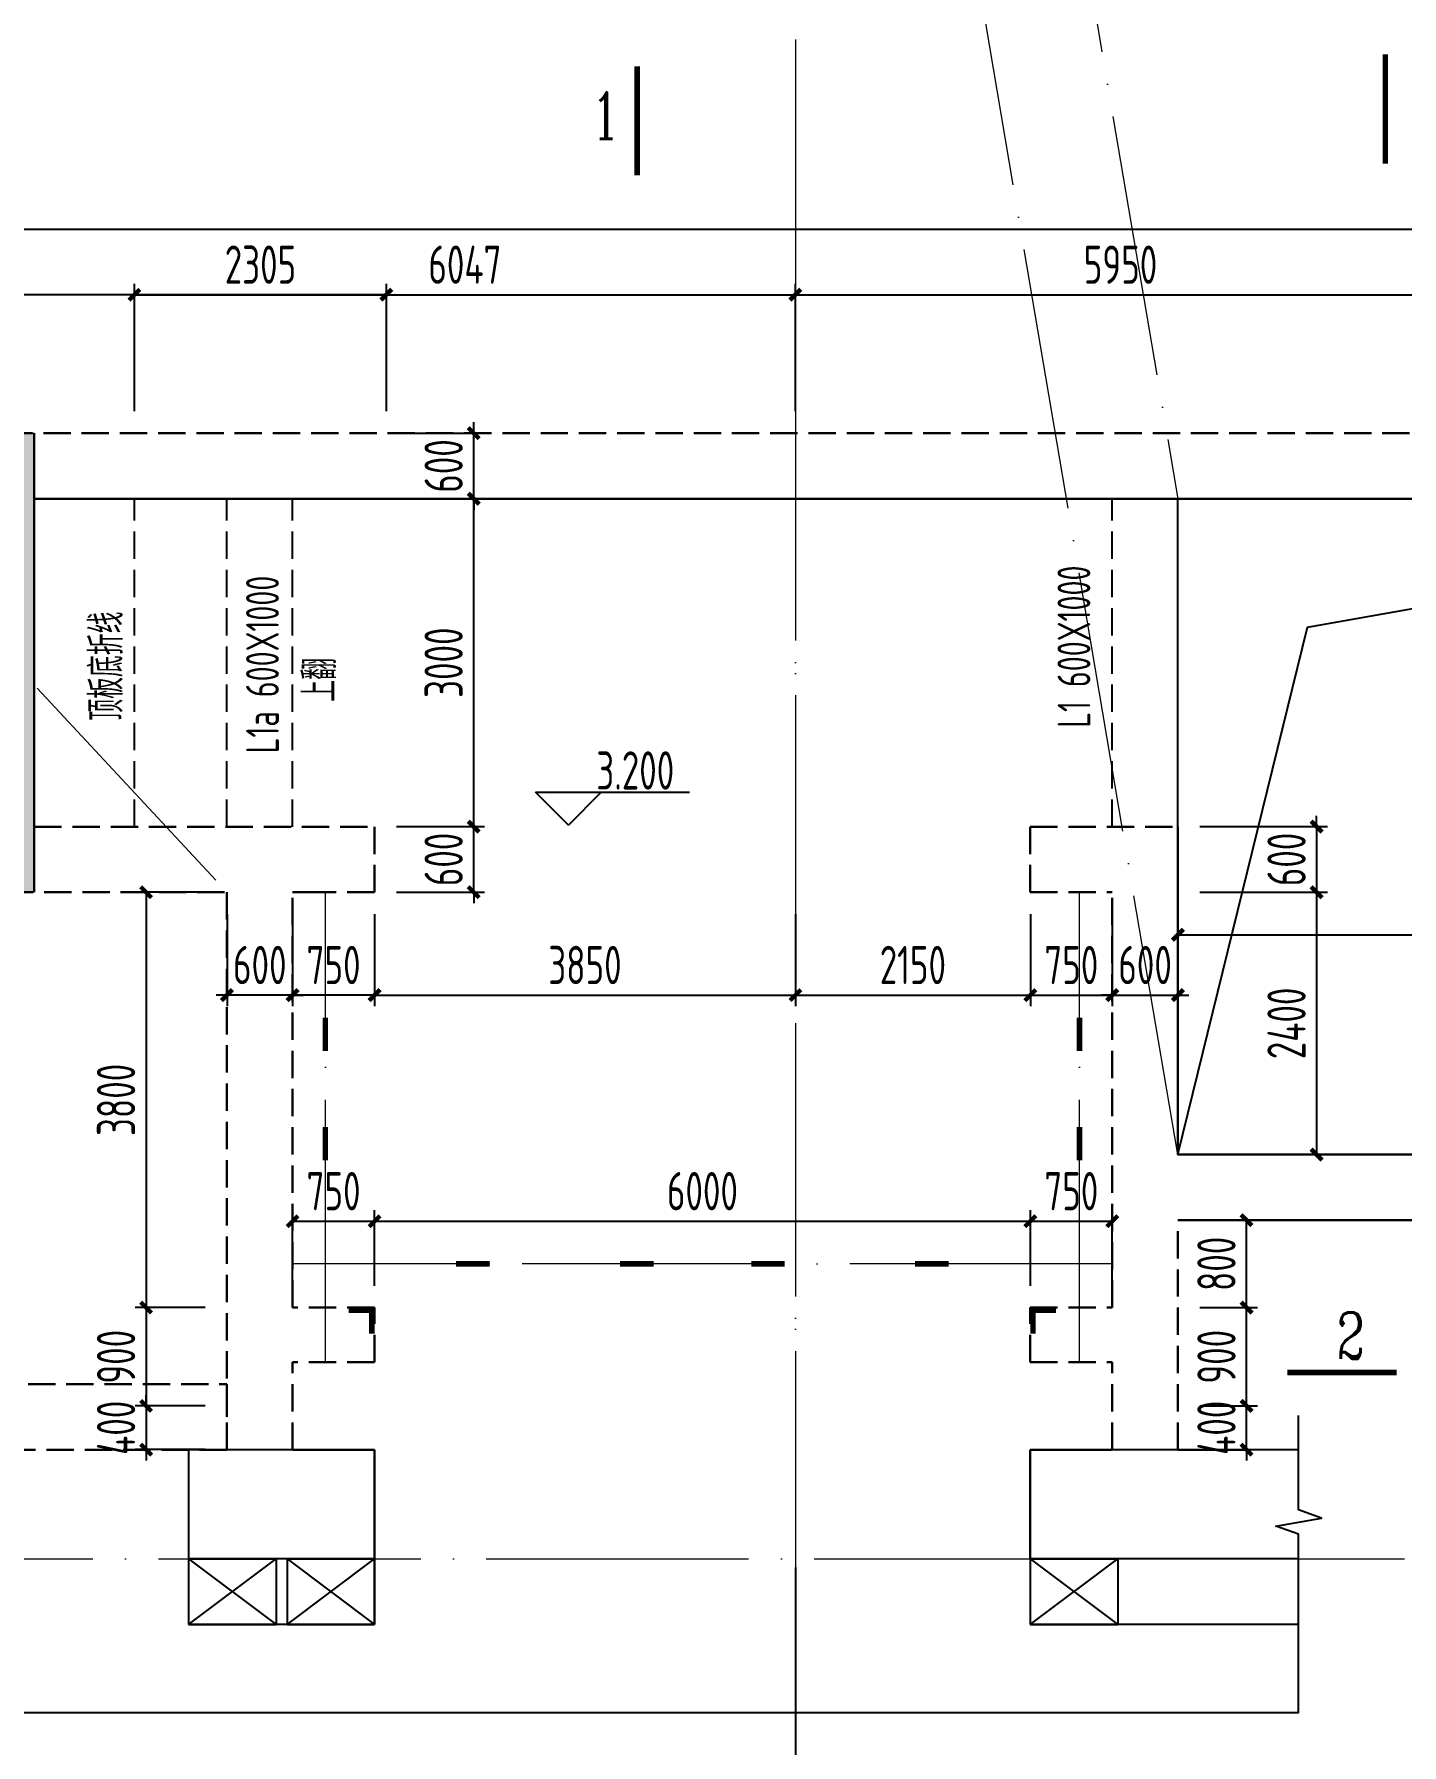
# Model space of a CAD drawing. Header units: millimetres. Extents: x -897614 to 191467, y -439928 to 101803.
# Drawn here: x -391512 to -379000, y -132303 to -116653 of the extents above; entities that cross this region are included whole.
import ezdxf

# ---------------------------------------------------------------- set-up
doc = ezdxf.new("R2010")
doc.units = ezdxf.units.MM
doc.header["$LTSCALE"] = 1000
for name, pattern in [('ACAD_ISO04W100', [30, 24, -3, 0, -3]), ('DASH', [0.35, 0.25, -0.1]), ('DASHED', [19.05, 12.7, -6.35])]:
    doc.linetypes.add(name, pattern=pattern)
for name, color, linetype in [('AXIS', 3, 'Continuous'), ('DIM_ELEV', 3, 'Continuous'), ('DIM_LEAD', 3, 'Continuous'), ('DIM_SYMB', 3, 'Continuous'), ('JG_TEXT', 7, 'Continuous'), ('KD', 7, 'Continuous'), ('OTH', 7, 'Continuous'), ('PUB_TEXT', 7, 'Continuous'), ('ZDX', 7, 'DASH')]:
    doc.layers.add(name, color=color, linetype=linetype)
for name, color, linetype, lineweight in [('Beam', 4, 'DASHED', 25), ('DOTE', 8, 'ACAD_ISO04W100', 9), ('PUB_HATCH', 8, 'Continuous', 18), ('WALL', 6, 'Continuous', 30)]:
    doc.layers.add(name, color=color, linetype=linetype, lineweight=lineweight)
doc.styles.add('_TCH_LABEL', font='COMPLEX', dxfattribs={"bigfont": 'GBCBIG'})
doc.styles.add('TSSD', font='tssdeng.shx', dxfattribs={"width": 0.7, "bigfont": 'tssdchn.shx'})
doc.dimstyles.new('TSD', dxfattribs={"dimtxt": 350, "dimasz": 100, "dimexe": 100, "dimexo": 200, "dimgap": 100, "dimtad": 1, "dimdec": 0, "dimzin": 0, "dimdsep": 46, "dimtxsty": 'TSSD', "dimblk": 'ARCHTICK', "dimcen": 0.09, "dimclrt": 7, "dimazin": 2, "dimtfac": 1, "dimtdec": 0, "dimtix": 1, "dimtmove": 2, "dimatfit": 3, "dimfxl": 0, "dimtolj": 1, "dimtzin": 0, "dimarcsym": 0})

# ---------------------------------------------------------------- blocks, each defined once
blk = doc.blocks.new('_ArchTick')
at = {"color": 0, "linetype": 'ByBlock', "const_width": 0.4}
blk.add_lwpolyline([(-0.5, -0.5), (0.5, 0.5)], dxfattribs=at)
blk = doc.blocks.new('*D1222')
at = {"layer": 'Defpoints', "color": 0, "transparency": 16777216}
for p in [(-378598, -119036), (-384548, -120303, 0), (-378598, -120303, 0)]:
    blk.add_point(p, dxfattribs=at)
at = {"layer": 'DIM_LEAD', "color": 0, "lineweight": -2, "transparency": 16777216}
for p, q in [((-384548, -120103), (-384548, -118936)), ((-378598, -120103), (-378598, -118936)), ((-384548, -119036), (-378598, -119036))]:
    blk.add_line(p, q, dxfattribs=at)
at = {"layer": 'DIM_LEAD', "color": 0, "lineweight": -2, "transparency": 16777216, "xscale": 100, "yscale": 100, "zscale": 100, "rotation": 180}
blk.add_blockref('_ArchTick', (-384548, -119036), dxfattribs=at)
at = {"layer": 'DIM_LEAD', "color": 0, "lineweight": -2, "transparency": 16777216, "xscale": 100, "yscale": 100, "zscale": 100}
blk.add_blockref('_ArchTick', (-378598, -119036), dxfattribs=at)
at = {"layer": 'DIM_LEAD', "color": 7, "transparency": 16777216, "insert": (-381573, -118761), "char_height": 350, "attachment_point": 5, "style": 'TSSD'}
blk.add_mtext('\\A1;5950', dxfattribs=at)
blk = doc.blocks.new('*D1225')
at = {"layer": 'Defpoints', "color": 0, "transparency": 16777216}
for p in [(-388398, -124503, 0), (-384548, -124503, 0), (-384548, -125444)]:
    blk.add_point(p, dxfattribs=at)
at = {"layer": 'DIM_LEAD', "color": 0, "lineweight": -2, "transparency": 16777216}
for p, q in [((-388398, -124703), (-388398, -125544)), ((-384548, -124703), (-384548, -125544)), ((-388398, -125444), (-384548, -125444))]:
    blk.add_line(p, q, dxfattribs=at)
at = {"layer": 'DIM_LEAD', "color": 0, "lineweight": -2, "transparency": 16777216, "xscale": 100, "yscale": 100, "zscale": 100, "rotation": 180}
blk.add_blockref('_ArchTick', (-388398, -125444), dxfattribs=at)
at = {"layer": 'DIM_LEAD', "color": 0, "lineweight": -2, "transparency": 16777216, "xscale": 100, "yscale": 100, "zscale": 100}
blk.add_blockref('_ArchTick', (-384548, -125444), dxfattribs=at)
at = {"layer": 'DIM_LEAD', "color": 7, "transparency": 16777216, "insert": (-386473, -125169), "char_height": 350, "attachment_point": 5, "style": 'TSSD'}
blk.add_mtext('\\A1;3850', dxfattribs=at)
blk = doc.blocks.new('*D1226')
at = {"layer": 'Defpoints', "color": 0, "transparency": 16777216}
for p in [(-384548, -124503, 0), (-382398, -124503, 0), (-382398, -125444)]:
    blk.add_point(p, dxfattribs=at)
at = {"layer": 'DIM_LEAD', "color": 0, "lineweight": -2, "transparency": 16777216}
for p, q in [((-384548, -124703), (-384548, -125544)), ((-382398, -124703), (-382398, -125544)), ((-384548, -125444), (-382398, -125444))]:
    blk.add_line(p, q, dxfattribs=at)
at = {"layer": 'DIM_LEAD', "color": 0, "lineweight": -2, "transparency": 16777216, "xscale": 100, "yscale": 100, "zscale": 100, "rotation": 180}
blk.add_blockref('_ArchTick', (-384548, -125444), dxfattribs=at)
at = {"layer": 'DIM_LEAD', "color": 0, "lineweight": -2, "transparency": 16777216, "xscale": 100, "yscale": 100, "zscale": 100}
blk.add_blockref('_ArchTick', (-382398, -125444), dxfattribs=at)
at = {"layer": 'DIM_LEAD', "color": 7, "transparency": 16777216, "insert": (-383473, -125169), "char_height": 350, "attachment_point": 5, "style": 'TSSD'}
blk.add_mtext('\\A1;2150', dxfattribs=at)
blk = doc.blocks.new('*D1227')
at = {"layer": 'Defpoints', "color": 0, "transparency": 16777216}
for p in [(-382398, -124503, 0), (-381648, -124503, 0), (-381648, -125444)]:
    blk.add_point(p, dxfattribs=at)
at = {"layer": 'DIM_LEAD', "color": 0, "lineweight": -2, "transparency": 16777216}
for p, q in [((-382398, -124703), (-382398, -125544)), ((-381648, -124703), (-381648, -125544)), ((-382398, -125444), (-381648, -125444))]:
    blk.add_line(p, q, dxfattribs=at)
at = {"layer": 'DIM_LEAD', "color": 0, "lineweight": -2, "transparency": 16777216, "xscale": 100, "yscale": 100, "zscale": 100, "rotation": 180}
blk.add_blockref('_ArchTick', (-382398, -125444), dxfattribs=at)
at = {"layer": 'DIM_LEAD', "color": 0, "lineweight": -2, "transparency": 16777216, "xscale": 100, "yscale": 100, "zscale": 100}
blk.add_blockref('_ArchTick', (-381648, -125444), dxfattribs=at)
at = {"layer": 'DIM_LEAD', "color": 7, "transparency": 16777216, "insert": (-382023, -125169), "char_height": 350, "attachment_point": 5, "style": 'TSSD'}
blk.add_mtext('\\A1;750', dxfattribs=at)
blk = doc.blocks.new('*D1228')
at = {"layer": 'Defpoints', "color": 0, "transparency": 16777216}
for p in [(-381648, -124503, 0), (-381048, -124503, 0), (-381048, -125444)]:
    blk.add_point(p, dxfattribs=at)
at = {"layer": 'DIM_LEAD', "color": 0, "lineweight": -2, "transparency": 16777216}
for p, q in [((-381648, -124703), (-381648, -125544)), ((-381048, -124703), (-381048, -125544)), ((-381648, -125444), (-381748, -125444)), ((-381648, -125444), (-381048, -125444)), ((-381048, -125444), (-380948, -125444))]:
    blk.add_line(p, q, dxfattribs=at)
at = {"layer": 'DIM_LEAD', "color": 0, "lineweight": -2, "transparency": 16777216, "xscale": 100, "yscale": 100, "zscale": 100}
blk.add_blockref('_ArchTick', (-381648, -125444), dxfattribs=at)
at = {"layer": 'DIM_LEAD', "color": 0, "lineweight": -2, "transparency": 16777216, "xscale": 100, "yscale": 100, "zscale": 100, "rotation": 180}
blk.add_blockref('_ArchTick', (-381048, -125444), dxfattribs=at)
at = {"layer": 'DIM_LEAD', "color": 7, "transparency": 16777216, "insert": (-381348, -125169), "char_height": 350, "attachment_point": 5, "style": 'TSSD'}
blk.add_mtext('\\A1;600', dxfattribs=at)
blk = doc.blocks.new('*D1229')
at = {"layer": 'Defpoints', "color": 0, "transparency": 16777216}
for p in [(-389148, -124578, 0), (-388398, -124503, 0), (-389148, -125444)]:
    blk.add_point(p, dxfattribs=at)
at = {"layer": 'DIM_LEAD', "color": 0, "lineweight": -2, "transparency": 16777216}
for p, q in [((-388398, -124703), (-388398, -125544)), ((-389148, -124778), (-389148, -125544)), ((-388398, -125444), (-389148, -125444))]:
    blk.add_line(p, q, dxfattribs=at)
at = {"layer": 'DIM_LEAD', "color": 0, "lineweight": -2, "transparency": 16777216, "xscale": 100, "yscale": 100, "zscale": 100, "rotation": 180}
blk.add_blockref('_ArchTick', (-389148, -125444), dxfattribs=at)
at = {"layer": 'DIM_LEAD', "color": 0, "lineweight": -2, "transparency": 16777216, "xscale": 100, "yscale": 100, "zscale": 100}
blk.add_blockref('_ArchTick', (-388398, -125444), dxfattribs=at)
at = {"layer": 'DIM_LEAD', "color": 7, "transparency": 16777216, "insert": (-388773, -125169), "char_height": 350, "attachment_point": 5, "style": 'TSSD'}
blk.add_mtext('\\A1;750', dxfattribs=at)
blk = doc.blocks.new('*D1230')
at = {"layer": 'Defpoints', "color": 0, "transparency": 16777216}
for p in [(-389748, -124503, 0), (-389148, -124578, 0), (-389748, -125444)]:
    blk.add_point(p, dxfattribs=at)
at = {"layer": 'DIM_LEAD', "color": 0, "lineweight": -2, "transparency": 16777216}
for p, q in [((-389748, -124703), (-389748, -125544)), ((-389148, -124778), (-389148, -125544)), ((-389748, -125444), (-389848, -125444)), ((-389148, -125444), (-389748, -125444)), ((-389148, -125444), (-389048, -125444))]:
    blk.add_line(p, q, dxfattribs=at)
at = {"layer": 'DIM_LEAD', "color": 0, "lineweight": -2, "transparency": 16777216, "xscale": 100, "yscale": 100, "zscale": 100}
blk.add_blockref('_ArchTick', (-389748, -125444), dxfattribs=at)
at = {"layer": 'DIM_LEAD', "color": 0, "lineweight": -2, "transparency": 16777216, "xscale": 100, "yscale": 100, "zscale": 100, "rotation": 180}
blk.add_blockref('_ArchTick', (-389148, -125444), dxfattribs=at)
at = {"layer": 'DIM_LEAD', "color": 7, "transparency": 16777216, "insert": (-389448, -125169), "char_height": 350, "attachment_point": 5, "style": 'TSSD'}
blk.add_mtext('\\A1;600', dxfattribs=at)
blk = doc.blocks.new('*D1231')
at = {"layer": 'Defpoints', "color": 0, "transparency": 16777216}
for p in [(-372628, -118436), (-372628, -120303, 0), (-430919, -120503, 0)]:
    blk.add_point(p, dxfattribs=at)
at = {"layer": 'DIM_LEAD', "color": 0, "lineweight": -2, "transparency": 16777216}
for p, q in [((-430919, -120303), (-430919, -118336)), ((-430919, -118436), (-372628, -118436)), ((-372628, -120103), (-372628, -118336))]:
    blk.add_line(p, q, dxfattribs=at)
at = {"layer": 'DIM_LEAD', "color": 0, "lineweight": -2, "transparency": 16777216, "xscale": 100, "yscale": 100, "zscale": 100, "rotation": 180}
blk.add_blockref('_ArchTick', (-430919, -118436), dxfattribs=at)
at = {"layer": 'DIM_LEAD', "color": 0, "lineweight": -2, "transparency": 16777216, "xscale": 100, "yscale": 100, "zscale": 100}
blk.add_blockref('_ArchTick', (-372628, -118436), dxfattribs=at)
at = {"layer": 'DIM_LEAD', "color": 7, "transparency": 16777216, "insert": (-401773, -118161), "char_height": 350, "attachment_point": 5, "style": 'TSSD'}
blk.add_mtext('\\A1;58290', dxfattribs=at)
blk = doc.blocks.new('*D1236')
at = {"layer": 'Defpoints', "color": 0, "transparency": 16777216}
for p in [(-381048, -123903, 0), (-381048, -124503), (-379779, -124503)]:
    blk.add_point(p, dxfattribs=at)
at = {"layer": 'DIM_LEAD', "color": 0, "lineweight": -2, "transparency": 16777216}
for p, q in [((-380848, -123903), (-379679, -123903)), ((-379779, -123903), (-379779, -123803)), ((-379779, -123903), (-379779, -124503)), ((-380848, -124503), (-379679, -124503)), ((-379779, -124503), (-379779, -124603))]:
    blk.add_line(p, q, dxfattribs=at)
at = {"layer": 'DIM_LEAD', "color": 0, "lineweight": -2, "transparency": 16777216, "xscale": 100, "yscale": 100, "zscale": 100}
for p, rotation in [((-379779, -123903), 270), ((-379779, -124503), 90)]:
    blk.add_blockref('_ArchTick', p, dxfattribs=dict(at, rotation=rotation))
at = {"layer": 'DIM_LEAD', "color": 7, "transparency": 16777216, "insert": (-380054, -124203), "char_height": 350, "attachment_point": 5, "rotation": 90, "style": 'TSSD'}
blk.add_mtext('\\A1;600', dxfattribs=at)
blk = doc.blocks.new('*D1237')
at = {"layer": 'Defpoints', "color": 0, "transparency": 16777216}
for p in [(-381048, -124503), (-381048, -126903, 0), (-379779, -126903)]:
    blk.add_point(p, dxfattribs=at)
at = {"layer": 'DIM_LEAD', "color": 0, "lineweight": -2, "transparency": 16777216}
for p, q in [((-380848, -124503), (-379679, -124503)), ((-379779, -124503), (-379779, -126903)), ((-380848, -126903), (-379679, -126903))]:
    blk.add_line(p, q, dxfattribs=at)
at = {"layer": 'DIM_LEAD', "color": 0, "lineweight": -2, "transparency": 16777216, "xscale": 100, "yscale": 100, "zscale": 100}
for p, rotation in [((-379779, -124503), 90), ((-379779, -126903), 270)]:
    blk.add_blockref('_ArchTick', p, dxfattribs=dict(at, rotation=rotation))
at = {"layer": 'DIM_LEAD', "color": 7, "transparency": 16777216, "insert": (-380054, -125703), "char_height": 350, "attachment_point": 5, "rotation": 90, "style": 'TSSD'}
blk.add_mtext('\\A1;2400', dxfattribs=at)
blk = doc.blocks.new('*D1238')
at = {"layer": 'Defpoints', "color": 0, "transparency": 16777216}
for p in [(-388398, -127513), (-389148, -128303, 0), (-388398, -128303, 0)]:
    blk.add_point(p, dxfattribs=at)
at = {"layer": 'DIM_LEAD', "color": 0, "lineweight": -2, "transparency": 16777216}
for p, q in [((-389148, -128103), (-389148, -127413)), ((-389148, -127513), (-388398, -127513)), ((-388398, -128103), (-388398, -127413))]:
    blk.add_line(p, q, dxfattribs=at)
at = {"layer": 'DIM_LEAD', "color": 0, "lineweight": -2, "transparency": 16777216, "xscale": 100, "yscale": 100, "zscale": 100, "rotation": 180}
blk.add_blockref('_ArchTick', (-389148, -127513), dxfattribs=at)
at = {"layer": 'DIM_LEAD', "color": 0, "lineweight": -2, "transparency": 16777216, "xscale": 100, "yscale": 100, "zscale": 100}
blk.add_blockref('_ArchTick', (-388398, -127513), dxfattribs=at)
at = {"layer": 'DIM_LEAD', "color": 7, "transparency": 16777216, "insert": (-388773, -127238), "char_height": 350, "attachment_point": 5, "style": 'TSSD'}
blk.add_mtext('\\A1;750', dxfattribs=at)
blk = doc.blocks.new('*D1239')
at = {"layer": 'Defpoints', "color": 0, "transparency": 16777216}
for p in [(-382398, -127513), (-388398, -128303, 0), (-382398, -128303, 0)]:
    blk.add_point(p, dxfattribs=at)
at = {"layer": 'DIM_LEAD', "color": 0, "lineweight": -2, "transparency": 16777216}
for p, q in [((-388398, -128103), (-388398, -127413)), ((-388398, -127513), (-382398, -127513)), ((-382398, -128103), (-382398, -127413))]:
    blk.add_line(p, q, dxfattribs=at)
at = {"layer": 'DIM_LEAD', "color": 0, "lineweight": -2, "transparency": 16777216, "xscale": 100, "yscale": 100, "zscale": 100, "rotation": 180}
blk.add_blockref('_ArchTick', (-388398, -127513), dxfattribs=at)
at = {"layer": 'DIM_LEAD', "color": 0, "lineweight": -2, "transparency": 16777216, "xscale": 100, "yscale": 100, "zscale": 100}
blk.add_blockref('_ArchTick', (-382398, -127513), dxfattribs=at)
at = {"layer": 'DIM_LEAD', "color": 7, "transparency": 16777216, "insert": (-385398, -127238), "char_height": 350, "attachment_point": 5, "style": 'TSSD'}
blk.add_mtext('\\A1;6000', dxfattribs=at)
blk = doc.blocks.new('*D1240')
at = {"layer": 'Defpoints', "color": 0, "transparency": 16777216}
for p in [(-381648, -127513), (-382398, -128303, 0), (-381648, -128303, 0)]:
    blk.add_point(p, dxfattribs=at)
at = {"layer": 'DIM_LEAD', "color": 0, "lineweight": -2, "transparency": 16777216}
for p, q in [((-382398, -128103), (-382398, -127413)), ((-382398, -127513), (-381648, -127513)), ((-381648, -128103), (-381648, -127413))]:
    blk.add_line(p, q, dxfattribs=at)
at = {"layer": 'DIM_LEAD', "color": 0, "lineweight": -2, "transparency": 16777216, "xscale": 100, "yscale": 100, "zscale": 100, "rotation": 180}
blk.add_blockref('_ArchTick', (-382398, -127513), dxfattribs=at)
at = {"layer": 'DIM_LEAD', "color": 0, "lineweight": -2, "transparency": 16777216, "xscale": 100, "yscale": 100, "zscale": 100}
blk.add_blockref('_ArchTick', (-381648, -127513), dxfattribs=at)
at = {"layer": 'DIM_LEAD', "color": 7, "transparency": 16777216, "insert": (-382023, -127238), "char_height": 350, "attachment_point": 5, "style": 'TSSD'}
blk.add_mtext('\\A1;750', dxfattribs=at)
blk = doc.blocks.new('*D1241')
at = {"layer": 'Defpoints', "color": 0, "transparency": 16777216}
for p in [(-389748, -124503), (-390488, -128303), (-389748, -128303, 0)]:
    blk.add_point(p, dxfattribs=at)
at = {"layer": 'DIM_LEAD', "color": 0, "lineweight": -2, "transparency": 16777216}
for p, q in [((-389948, -124503), (-390588, -124503)), ((-390488, -124503), (-390488, -128303)), ((-389948, -128303), (-390588, -128303))]:
    blk.add_line(p, q, dxfattribs=at)
at = {"layer": 'DIM_LEAD', "color": 0, "lineweight": -2, "transparency": 16777216, "xscale": 100, "yscale": 100, "zscale": 100}
for p, rotation in [((-390488, -124503), 90), ((-390488, -128303), 270)]:
    blk.add_blockref('_ArchTick', p, dxfattribs=dict(at, rotation=rotation))
at = {"layer": 'DIM_LEAD', "color": 7, "transparency": 16777216, "insert": (-390763, -126403), "char_height": 350, "attachment_point": 5, "rotation": 90, "style": 'TSSD'}
blk.add_mtext('\\A1;3800', dxfattribs=at)
blk = doc.blocks.new('*D1242')
at = {"layer": 'Defpoints', "color": 0, "transparency": 16777216}
for p in [(-389748, -128303, 0), (-390488, -129203), (-389748, -129203, 0)]:
    blk.add_point(p, dxfattribs=at)
at = {"layer": 'DIM_LEAD', "color": 0, "lineweight": -2, "transparency": 16777216}
for p, q in [((-389948, -128303), (-390588, -128303)), ((-390488, -128303), (-390488, -129203)), ((-389948, -129203), (-390588, -129203))]:
    blk.add_line(p, q, dxfattribs=at)
at = {"layer": 'DIM_LEAD', "color": 0, "lineweight": -2, "transparency": 16777216, "xscale": 100, "yscale": 100, "zscale": 100}
for p, rotation in [((-390488, -128303), 90), ((-390488, -129203), 270)]:
    blk.add_blockref('_ArchTick', p, dxfattribs=dict(at, rotation=rotation))
at = {"layer": 'DIM_LEAD', "color": 7, "transparency": 16777216, "insert": (-390763, -128753), "char_height": 350, "attachment_point": 5, "rotation": 90, "style": 'TSSD'}
blk.add_mtext('\\A1;900', dxfattribs=at)
blk = doc.blocks.new('*D1243')
at = {"layer": 'Defpoints', "color": 0, "transparency": 16777216}
for p in [(-389748, -129203, 0), (-390488, -129603), (-389748, -129603, 0)]:
    blk.add_point(p, dxfattribs=at)
at = {"layer": 'DIM_LEAD', "color": 0, "lineweight": -2, "transparency": 16777216}
for p, q in [((-390488, -129203), (-390488, -129103)), ((-389948, -129203), (-390588, -129203)), ((-390488, -129203), (-390488, -129603)), ((-389948, -129603), (-390588, -129603)), ((-390488, -129603), (-390488, -129703))]:
    blk.add_line(p, q, dxfattribs=at)
at = {"layer": 'DIM_LEAD', "color": 0, "lineweight": -2, "transparency": 16777216, "xscale": 100, "yscale": 100, "zscale": 100}
for p, rotation in [((-390488, -129203), 270), ((-390488, -129603), 90)]:
    blk.add_blockref('_ArchTick', p, dxfattribs=dict(at, rotation=rotation))
at = {"layer": 'DIM_LEAD', "color": 7, "transparency": 16777216, "insert": (-390763, -129403), "char_height": 350, "attachment_point": 5, "rotation": 90, "style": 'TSSD'}
blk.add_mtext('\\A1;400', dxfattribs=at)
blk = doc.blocks.new('*D1244')
at = {"layer": 'Defpoints', "color": 0, "transparency": 16777216}
for p in [(-381048, -129203, 0), (-380420, -129203), (-381048, -129603, 0)]:
    blk.add_point(p, dxfattribs=at)
at = {"layer": 'DIM_LEAD', "color": 0, "lineweight": -2, "transparency": 16777216}
for p, q in [((-380420, -129203), (-380420, -129103)), ((-380848, -129203), (-380320, -129203)), ((-380420, -129603), (-380420, -129203)), ((-380848, -129603), (-380320, -129603)), ((-380420, -129603), (-380420, -129703))]:
    blk.add_line(p, q, dxfattribs=at)
at = {"layer": 'DIM_LEAD', "color": 0, "lineweight": -2, "transparency": 16777216, "xscale": 100, "yscale": 100, "zscale": 100}
for p, rotation in [((-380420, -129203), 270), ((-380420, -129603), 90)]:
    blk.add_blockref('_ArchTick', p, dxfattribs=dict(at, rotation=rotation))
at = {"layer": 'DIM_LEAD', "color": 7, "transparency": 16777216, "insert": (-380695, -129403), "char_height": 350, "attachment_point": 5, "rotation": 90, "style": 'TSSD'}
blk.add_mtext('\\A1;400', dxfattribs=at)
blk = doc.blocks.new('*D1245')
at = {"layer": 'Defpoints', "color": 0, "transparency": 16777216}
for p in [(-381048, -128303, 0), (-380420, -128303), (-381048, -129203, 0)]:
    blk.add_point(p, dxfattribs=at)
at = {"layer": 'DIM_LEAD', "color": 0, "lineweight": -2, "transparency": 16777216}
for p, q in [((-380848, -128303), (-380320, -128303)), ((-380420, -129203), (-380420, -128303)), ((-380848, -129203), (-380320, -129203))]:
    blk.add_line(p, q, dxfattribs=at)
at = {"layer": 'DIM_LEAD', "color": 0, "lineweight": -2, "transparency": 16777216, "xscale": 100, "yscale": 100, "zscale": 100}
for p, rotation in [((-380420, -128303), 90), ((-380420, -129203), 270)]:
    blk.add_blockref('_ArchTick', p, dxfattribs=dict(at, rotation=rotation))
at = {"layer": 'DIM_LEAD', "color": 7, "transparency": 16777216, "insert": (-380695, -128753), "char_height": 350, "attachment_point": 5, "rotation": 90, "style": 'TSSD'}
blk.add_mtext('\\A1;900', dxfattribs=at)
blk = doc.blocks.new('*D1246')
at = {"layer": 'Defpoints', "color": 0, "transparency": 16777216}
for p in [(-381048, -127503, 0), (-380420, -127503), (-381048, -128303, 0)]:
    blk.add_point(p, dxfattribs=at)
at = {"layer": 'DIM_LEAD', "color": 0, "lineweight": -2, "transparency": 16777216}
for p, q in [((-380848, -127503), (-380320, -127503)), ((-380420, -128303), (-380420, -127503)), ((-380848, -128303), (-380320, -128303))]:
    blk.add_line(p, q, dxfattribs=at)
at = {"layer": 'DIM_LEAD', "color": 0, "lineweight": -2, "transparency": 16777216, "xscale": 100, "yscale": 100, "zscale": 100}
for p, rotation in [((-380420, -127503), 90), ((-380420, -128303), 270)]:
    blk.add_blockref('_ArchTick', p, dxfattribs=dict(at, rotation=rotation))
at = {"layer": 'DIM_LEAD', "color": 7, "transparency": 16777216, "insert": (-380695, -127903), "char_height": 350, "attachment_point": 5, "rotation": 90, "style": 'TSSD'}
blk.add_mtext('\\A1;800', dxfattribs=at)
blk = doc.blocks.new('*D1247')
at = {"layer": 'Defpoints', "color": 0, "transparency": 16777216}
for p in [(-390595, -119036), (-390595, -120303, 0), (-388290, -120303, 0)]:
    blk.add_point(p, dxfattribs=at)
at = {"layer": 'DIM_LEAD', "color": 0, "lineweight": -2, "transparency": 16777216}
for p, q in [((-390595, -120103), (-390595, -118936)), ((-388290, -120103), (-388290, -118936)), ((-388290, -119036), (-390595, -119036))]:
    blk.add_line(p, q, dxfattribs=at)
at = {"layer": 'DIM_LEAD', "color": 0, "lineweight": -2, "transparency": 16777216, "xscale": 100, "yscale": 100, "zscale": 100, "rotation": 180}
blk.add_blockref('_ArchTick', (-390595, -119036), dxfattribs=at)
at = {"layer": 'DIM_LEAD', "color": 0, "lineweight": -2, "transparency": 16777216, "xscale": 100, "yscale": 100, "zscale": 100}
blk.add_blockref('_ArchTick', (-388290, -119036), dxfattribs=at)
at = {"layer": 'DIM_LEAD', "color": 7, "transparency": 16777216, "insert": (-389442, -118761), "char_height": 350, "attachment_point": 5, "style": 'TSSD'}
blk.add_mtext('\\A1;2305', dxfattribs=at)
blk = doc.blocks.new('*D1248')
at = {"layer": 'Defpoints', "color": 0, "transparency": 16777216}
for p in [(-384548, -119036), (-390595, -120303, 0), (-384548, -120303, 0)]:
    blk.add_point(p, dxfattribs=at)
at = {"layer": 'DIM_LEAD', "color": 0, "lineweight": -2, "transparency": 16777216}
for p, q in [((-390595, -120103), (-390595, -118936)), ((-384548, -120103), (-384548, -118936)), ((-390595, -119036), (-384548, -119036))]:
    blk.add_line(p, q, dxfattribs=at)
at = {"layer": 'DIM_LEAD', "color": 0, "lineweight": -2, "transparency": 16777216, "xscale": 100, "yscale": 100, "zscale": 100, "rotation": 180}
blk.add_blockref('_ArchTick', (-390595, -119036), dxfattribs=at)
at = {"layer": 'DIM_LEAD', "color": 0, "lineweight": -2, "transparency": 16777216, "xscale": 100, "yscale": 100, "zscale": 100}
blk.add_blockref('_ArchTick', (-384548, -119036), dxfattribs=at)
at = {"layer": 'DIM_LEAD', "color": 7, "transparency": 16777216, "insert": (-387571, -118761), "char_height": 350, "attachment_point": 5, "style": 'TSSD'}
blk.add_mtext('\\A1;6047', dxfattribs=at)
blk = doc.blocks.new('A$C3ABC6A2D')
at = {"color": 5, "linetype": 'Continuous'}
for p, q in [((-5551, -6781), (-5551, -8381)), ((-3850, -6781), (-5551, -6781)), ((-3850, -8381), (-3850, -6781)), ((4605, -6781), (2150, -6781)), ((2150, -6781), (2150, -8381)), ((-5551, -7781), (-5551, -8381)), ((-5551, -7781), (-4750, -8381)), ((-5551, -8381), (-4750, -7781)), ((-3850, -7781), (-5551, -7781)), ((-5550, -7781), (-4750, -7781)), ((-4750, -7781), (-4750, -8381)), ((-4650, -7781), (-4650, -8381)), ((-4650, -7781), (-3850, -8381)), ((-4650, -8381), (-3850, -7781)), ((-4650, -7781), (-3850, -7781)), ((-3850, -7781), (-3850, -8381)), ((2150, -7781), (2150, -8381)), ((2150, -7781), (2950, -8381)), ((2150, -8381), (2950, -7781)), ((4605, -7781), (2150, -7781)), ((2151, -7781), (2950, -7781)), ((2950, -7781), (2950, -8381)), ((-3850, -8381), (-5551, -8381)), ((-5550, -8381), (-4750, -8381)), ((-4650, -8381), (-3850, -8381)), ((4605, -8381), (2150, -8381)), ((2151, -8381), (2950, -8381))]:
    blk.add_line(p, q, dxfattribs=at)
at = {"color": 5}
blk.add_lwpolyline([(-47829, -6467), (-47829, -7330), (-47619, -7406), (-48039, -7480), (-47829, -7555), (-47829, -9187), (-18323, -9187), (-18246, -8977), (-18172, -9397), (-18098, -9187), (4605, -9187), (4605, -7555), (4395, -7480), (4815, -7406), (4605, -7330), (4605, -6467)], dxfattribs=at)
blk = doc.blocks.new('*D1368')
at = {"layer": 'Defpoints', "color": 0, "transparency": 16777216}
for p in [(-373228, -124892), (-381048, -126903, 0), (-373228, -126903, 0)]:
    blk.add_point(p, dxfattribs=at)
at = {"layer": 'DIM_LEAD', "color": 0, "lineweight": -2, "transparency": 16777216}
for p, q in [((-381048, -125142), (-381048, -124792)), ((-381048, -124892), (-373228, -124892)), ((-373228, -125142), (-373228, -124792))]:
    blk.add_line(p, q, dxfattribs=at)
at = {"layer": 'DIM_LEAD', "color": 0, "lineweight": -2, "transparency": 16777216, "xscale": 100, "yscale": 100, "zscale": 100, "rotation": 180}
blk.add_blockref('_ArchTick', (-381048, -124892), dxfattribs=at)
at = {"layer": 'DIM_LEAD', "color": 0, "lineweight": -2, "transparency": 16777216, "xscale": 100, "yscale": 100, "zscale": 100}
blk.add_blockref('_ArchTick', (-373228, -124892), dxfattribs=at)
at = {"layer": 'DIM_LEAD', "color": 7, "transparency": 16777216, "insert": (-377138, -124617), "char_height": 350, "attachment_point": 5, "style": 'TSSD'}
blk.add_mtext('\\A1;7820', dxfattribs=at)
blk = doc.blocks.new('*D1426')
at = {"layer": 'Defpoints', "color": 0, "transparency": 16777216}
for p in [(-402621, -119036), (-402621, -120303, 0), (-390595, -120303, 0)]:
    blk.add_point(p, dxfattribs=at)
at = {"layer": 'DIM_LEAD', "color": 0, "lineweight": -2, "transparency": 16777216}
for p, q in [((-402621, -120103), (-402621, -118936)), ((-390595, -120103), (-390595, -118936)), ((-390595, -119036), (-402621, -119036))]:
    blk.add_line(p, q, dxfattribs=at)
at = {"layer": 'DIM_LEAD', "color": 0, "lineweight": -2, "transparency": 16777216, "xscale": 100, "yscale": 100, "zscale": 100, "rotation": 180}
blk.add_blockref('_ArchTick', (-402621, -119036), dxfattribs=at)
at = {"layer": 'DIM_LEAD', "color": 0, "lineweight": -2, "transparency": 16777216, "xscale": 100, "yscale": 100, "zscale": 100}
blk.add_blockref('_ArchTick', (-390595, -119036), dxfattribs=at)
at = {"layer": 'DIM_LEAD', "color": 7, "transparency": 16777216, "insert": (-396608, -118761), "char_height": 350, "attachment_point": 5, "style": 'TSSD'}
blk.add_mtext('\\A1;12027', dxfattribs=at)
blk = doc.blocks.new('*D1437')
at = {"layer": 'Defpoints', "color": 0, "transparency": 16777216}
for p in [(-388398, -123903), (-387491, -123903), (-388398, -124503, 0)]:
    blk.add_point(p, dxfattribs=at)
at = {"layer": 'DIM_LEAD', "color": 0, "lineweight": -2, "transparency": 16777216}
for p, q in [((-388198, -123903), (-387391, -123903)), ((-387491, -123903), (-387491, -123803)), ((-387491, -124503), (-387491, -123903)), ((-388198, -124503), (-387391, -124503)), ((-387491, -124503), (-387491, -124603))]:
    blk.add_line(p, q, dxfattribs=at)
at = {"layer": 'DIM_LEAD', "color": 0, "lineweight": -2, "transparency": 16777216, "xscale": 100, "yscale": 100, "zscale": 100}
for p, rotation in [((-387491, -123903), 270), ((-387491, -124503), 90)]:
    blk.add_blockref('_ArchTick', p, dxfattribs=dict(at, rotation=rotation))
at = {"layer": 'DIM_LEAD', "color": 7, "transparency": 16777216, "insert": (-387766, -124203), "char_height": 350, "attachment_point": 5, "rotation": 90, "style": 'TSSD'}
blk.add_mtext('\\A1;600', dxfattribs=at)
blk = doc.blocks.new('*D1438')
at = {"layer": 'Defpoints', "color": 0, "transparency": 16777216}
for p in [(-388398, -120903, 0), (-387491, -120903), (-387491, -123903)]:
    blk.add_point(p, dxfattribs=at)
at = {"layer": 'DIM_LEAD', "color": 0, "lineweight": -2, "transparency": 16777216}
for p, q in [((-388198, -120903), (-387391, -120903)), ((-387491, -123903), (-387491, -120903)), ((-387691, -123903), (-387591, -123903))]:
    blk.add_line(p, q, dxfattribs=at)
at = {"layer": 'DIM_LEAD', "color": 0, "lineweight": -2, "transparency": 16777216, "xscale": 100, "yscale": 100, "zscale": 100}
for p, rotation in [((-387491, -120903), 90), ((-387491, -123903), 270)]:
    blk.add_blockref('_ArchTick', p, dxfattribs=dict(at, rotation=rotation))
at = {"layer": 'DIM_LEAD', "color": 7, "transparency": 16777216, "insert": (-387766, -122403), "char_height": 350, "attachment_point": 5, "rotation": 90, "style": 'TSSD'}
blk.add_mtext('\\A1;3000', dxfattribs=at)
blk = doc.blocks.new('*D1439')
at = {"layer": 'Defpoints', "color": 0, "transparency": 16777216}
for p in [(-388290, -120303, 0), (-387491, -120303), (-388398, -120903, 0)]:
    blk.add_point(p, dxfattribs=at)
at = {"layer": 'DIM_LEAD', "color": 0, "lineweight": -2, "transparency": 16777216}
for p, q in [((-388090, -120303), (-387391, -120303)), ((-387491, -120303), (-387491, -120203)), ((-387491, -120903), (-387491, -120303)), ((-388198, -120903), (-387391, -120903)), ((-387491, -120903), (-387491, -121003))]:
    blk.add_line(p, q, dxfattribs=at)
at = {"layer": 'DIM_LEAD', "color": 0, "lineweight": -2, "transparency": 16777216, "xscale": 100, "yscale": 100, "zscale": 100}
for p, rotation in [((-387491, -120303), 270), ((-387491, -120903), 90)]:
    blk.add_blockref('_ArchTick', p, dxfattribs=dict(at, rotation=rotation))
at = {"layer": 'DIM_LEAD', "color": 7, "transparency": 16777216, "insert": (-387766, -120603), "char_height": 350, "attachment_point": 5, "rotation": 90, "style": 'TSSD'}
blk.add_mtext('\\A1;600', dxfattribs=at)

msp = doc.modelspace()

# ---------------------------------------------------------------- hatches: boundary and pattern name
at = {"layer": 'PUB_HATCH'}
h = msp.add_hatch(dxfattribs=at)
h.set_pattern_fill('钢筋混凝土', color=256, scale=100)
h.set_pattern_definition([(45, (-351224.62, -53183.62), (-176.7767, 176.7767), []), (50, (-351224.6, -53183.6), (717.26, -62.752), [75, -825]), (355, (-351224.6, -53183.6), (-138.7513, 752.192), [60, -660]), (100.4514, (-351164.85, -53188.85), (578.5094, 689.4395), [63.74, -701.142]), (46.1842, (-351224.6, -52983.6), (1067.241, -165.519), [112.5, -1237.5]), (96.6356, (-351135.7, -52997.4), (934.663, 974.118), [95.61, -1051.713]), (351.1842, (-351224.6, -52983.6), (934.662, 974.119), [90, -990]), (21, (-351124.6, -53033.6), (596.907, -402.619), [75, -825]), (326, (-351124.6, -53033.6), (243.3153, 725.15), [60, -660]), (71.4514, (-351074.9, -53067.2), (840.2226, 322.5305), [63.74, -701.142]), (37.5, (-351224.62, -53183.62), (12.15986, 332.89385), [0, -652, 0, -670, 0, -662.5]), (7.5, (-351224.6, -53183.62), (263.0695, 394.4117), [0, -382, 0, -637, 0, -252.5]), (327.5, (-351447.62, -53183.62), (533.8224, -22.5549), [0, -250, 0, -780, 0, -1035]), (317.5, (-351547.6, -53183.6), (583.1862, 100.105), [0, -325, 0, -518, 0, -735])])
h.paths.add_polyline_path([(-391511.91144, -120303.25139), (-413518.62737, -120303.25139), (-413518.62737, -124503.25024), (-391511.91144, -124503.25024)])
h.paths.add_polyline_path([(-392519.69386, -123903.25024), (-412918.57882, -123903.25024), (-412918.57882, -120903.25162), (-392519.69386, -120903.25162)], flags=16)

# ---------------------------------------------------------------- linework, layer by layer
at = {"layer": 'AXIS'}
msp.add_line((-384548.11204, -130682.51903, 0), (-384548.11204, -132502.36899, 0), dxfattribs=at)
at = {"layer": 'Beam', "linetype": 'DASH'}
for p, q in [((-389748.5414, -123903.25019, 0), (-389748.11205, -120903.25033, 0)), ((-389149.05661, -123903.25017, 0), (-389148.62726, -120903.25034, 0)), ((-381648.08862, -123903.22932, 0), (-381648.08862, -120903.25121, 0)), ((-381048.08862, -123903.22932, 0), (-381048.08862, -120903.25121, 0))]:
    msp.add_line(p, q, dxfattribs=at)
at = {"layer": 'DIM_ELEV'}
for p, q in [((-386624.77125, -123888.04147), (-386924.77125, -123588.04147)), ((-386924.77125, -123588.04147), (-385515.97883, -123588.04147)), ((-386624.77125, -123888.04147), (-386324.77125, -123588.04147))]:
    msp.add_line(p, q, dxfattribs=at)
at = {"layer": 'DIM_SYMB', "const_width": 50}
msp.add_lwpolyline([(-379150.39049, -116835.86338), (-379150.39049, -117835.86338)], dxfattribs=at)
at = {"layer": 'DIM_SYMB', "const_width": 50, "elevation": 0}
for points in [[(-385995.10559, -116945.29433), (-385995.10559, -117945.29433)], [(-380046.1775, -128896.86523), (-379046.1775, -128896.86523)]]:
    msp.add_lwpolyline(points, dxfattribs=at)
at = {"layer": 'DIM_SYMB'}
msp.add_lwpolyline([(-374731.6057, -125580.23552, 0, 0, 0), (-379354.10077, -125580.2355, 0, 0, 0), (-379354.10077, -122214.02078, 0, 0, 0), (-377980.94929, -122214.02077, 160, 0, 0), (-377471.83871, -122214.02072, 0, 0, 0)], format="xyseb", dxfattribs=at)
at = {"layer": 'DOTE', "ltscale": 0.1}
for p, q in [((-383149.15432, -108530.90125), (-381048.08862, -120903.25122, 0)), ((-399660.40222, -113851.50074, 0), (-389748.6272, -124503.25026, 0)), ((-381048.62725, -126903.22932, 0), (-383149.15432, -114530.87935)), ((-384548.11204, -116700.60247, 0), (-384548.11204, -133284.94568, 0)), ((-384548.11204, -116800.77495, 0), (-384548.11204, -130682.51903, 0)), ((-388848.11205, -128803.22932, 0), (-388848.11205, -124503.22932, 0)), ((-381948.11204, -128803.22932, 0), (-381948.11204, -124503.22932, 0)), ((-381648.11204, -127903.22932, 0), (-389148.11205, -127903.22932, 0)), ((-432377.34596, -130603.22932, 0), (-374075.01295, -130603.22932, 0))]:
    msp.add_line(p, q, dxfattribs=at)
at = {"layer": 'KD', "elevation": 0}
msp.add_lwpolyline([(-381048.11204, -126903.22932), (-379863.25114, -122077.65304), (-373228.12374, -120903.25055)], dxfattribs=at)
msp.add_lwpolyline([(-381048.08862, -120903.25122), (-373228.12387, -120903.25122), (-373228.12387, -126903.22932), (-381048.08862, -126903.22932)], close=True, dxfattribs=at)
at = {"layer": 'OTH', "const_width": 50, "elevation": 0}
for points in [[(-388848.11205, -125957.02115), (-388848.11205, -125649.43749)], [(-381948.11204, -125957.02115), (-381948.11204, -125649.43749)], [(-388848.11205, -126957.02115), (-388848.11205, -126649.43749)], [(-381948.11204, -126957.02115), (-381948.11204, -126649.43749)], [(-387651.90386, -127903.22932), (-387344.32021, -127903.22932)], [(-386151.90386, -127903.22932), (-385844.3202, -127903.22932)], [(-384644.3202, -127903.22932), (-384951.90386, -127903.22932)], [(-383144.32021, -127903.22932), (-383451.90386, -127903.22932)], [(-388423.11205, -128543.22932), (-388423.11205, -128328.22932), (-388634.07028, -128328.22932)], [(-382373.11204, -128543.2288), (-382373.11204, -128328.2288), (-382162.15381, -128328.2288)]]:
    msp.add_lwpolyline(points, dxfattribs=at)
at = {"layer": 'PUB_HATCH', "elevation": 0}
msp.add_lwpolyline([(-413518.62737, -120303.25139), (-391511.91144, -120303.25139), (-391511.91144, -124503.25024), (-413518.62737, -124503.25024)], close=True, dxfattribs=at)
at = {"layer": 'WALL'}
for p, q in [((-391511.91144, -120303.2518, 0), (-391511.91144, -124503.25024, 0)), ((-391511.91144, -120903.25031, 0), (-373228.12374, -120903.25055)), ((-381048.62725, -126903.22932, 0), (-381048.62725, -123903.22932, 0)), ((-389148.62726, -124503.25083, 0), (-388998.70004, -124503.25084, 0)), ((-381048.62725, -126903.22932, 0), (-373228.12387, -126903.22932, 0)), ((-381048.62725, -127503.22932, 0), (-372628.12389, -127503.22932, 0)), ((-388398.62726, -129603.22932, 0), (-389148.62726, -129603.22932, 0)), ((-388398.70002, -130603.22932, 0), (-388399.14053, -129603.2314, 0)), ((-381648.62725, -129603.22932, 0), (-382398.62725, -129603.22932, 0)), ((-382398.18674, -130603.22724, 0), (-382398.62725, -129603.22932, 0)), ((-380420.25549, -129603.22932, 0), (-381048.62725, -129603.22932, 0))]:
    msp.add_line(p, q, dxfattribs=at)
at = {"layer": 'WALL', "linetype": 'DASH'}
for p, q in [((-391511.91144, -123903.25024, 0), (-388398.62726, -123903.25015, 0)), ((-388398.62726, -124503.22932, 0), (-388398.62726, -123903.25015, 0)), ((-382398.62725, -123903.22932, 0), (-381048.62725, -123903.22932, 0)), ((-382398.62725, -124503.22932, 0), (-382398.62725, -123903.22932, 0)), ((-402621.40966, -124503.25007), (-389748.62726, -124503.25015, 0)), ((-389748.62726, -124503.25015, 0), (-389748.62726, -129603.22932, 0)), ((-388398.62726, -124503.22932, 0), (-389148.62726, -124503.22932, 0)), ((-389148.62726, -128303.22932, 0), (-389148.62726, -124503.22932, 0)), ((-382398.62725, -124503.22932, 0), (-381648.62725, -124503.22932, 0)), ((-381648.62725, -128303.22932, 0), (-381648.62725, -124503.22932, 0)), ((-381048.62725, -129603.22932, 0), (-381048.62725, -127503.22932, 0)), ((-388398.62726, -128303.22932, 0), (-389148.62726, -128303.22932, 0)), ((-388398.62726, -128803.22932, 0), (-388398.62726, -128303.22932, 0)), ((-382398.62725, -128303.22932, 0), (-381648.62725, -128303.22932, 0)), ((-382398.62725, -128803.22932, 0), (-382398.62725, -128303.22932, 0)), ((-388398.62726, -128803.22932, 0), (-389148.62726, -128803.22932, 0)), ((-389148.62726, -129603.22932, 0), (-389148.62726, -128803.22932, 0)), ((-382398.62725, -128803.22932, 0), (-381648.62725, -128803.22932, 0)), ((-381648.62725, -129603.22937, 0), (-381648.62725, -128803.22932, 0))]:
    msp.add_line(p, q, dxfattribs=at)
at = {"layer": 'WALL', "linetype": 'DASH', "elevation": 0}
msp.add_lwpolyline([(-372628.12372, -120303.25211), (-413518.57882, -120303.25133), (-413518.57882, -120503.23008)], dxfattribs=at)
msp.add_lwpolyline([(-412918.57882, -129003.23009), (-389748.62726, -129003.23009), (-389748.62726, -129603.23009), (-412918.57882, -129603.23009)], close=True, dxfattribs=at)
at = {"layer": 'ZDX'}
msp.add_line((-390594.69352, -123903.25058, 0), (-390594.69352, -120903.25089, 0), dxfattribs=at)

# ---------------------------------------------------------------- block references
at = {"color": 1, "ltscale": 10}
msp.add_blockref('A$C3ABC6A2D', (-384548.18481, -122822.36332, 0), dxfattribs=at)

# ---------------------------------------------------------------- texts
at = {"layer": 'DIM_ELEV', "style": 'TSSD', "width": 0.7}
msp.add_text('3.200', height=350, dxfattribs=at).set_placement((-386369.24586, -123563.94642))
at = {"layer": 'DIM_SYMB', "style": '_TCH_LABEL', "width": 0.705882}
for s, p in [('1', (-386414.52637, -117608.98185, 0)), ('2', (-379595.61822, -128771.74062, 0))]:
    msp.add_text(s, height=425, dxfattribs=at).set_placement(p)
at = {"layer": 'JG_TEXT', "style": 'TSSD', "width": 0.7}
for s, p in [('L1 600X1000', (-381848.87469, -122998.33103, 0)), ('L1a 600X1000', (-389273.53949, -123232.2797, 0)), ('上翻', (-388749.21802, -122758.97753, 0))]:
    msp.add_text(s, height=300, rotation=90, dxfattribs=at).set_placement(p)
at = {"layer": 'PUB_TEXT', "style": 'TSSD', "width": 0.7}
msp.add_text('顶板底折线', height=300, rotation=90, dxfattribs=at).set_placement((-390700.88146, -122933.12597, 0))

# ---------------------------------------------------------------- dimensions: what is measured, and where the dimension line sits
at = {"layer": 'DIM_LEAD'}
for base, p1, p2, picture, middle in [((-372628.12372, -118435.58353), (-430918.57882, -120503.25134, 0), (-372628.12372, -120303.25222, 0), '*D1231', (-401773.35127, -118160.58353)), ((-402621.40959, -119036.23663), (-390594.69352, -120303.25105, 0), (-402621.40959, -120303.25154, 0), '*D1426', (-396608.05156, -118761.23663)), ((-384548.11204, -119036.23663), (-390594.69352, -120303.25105, 0), (-384548.11204, -120303.25088, 0), '*D1248', (-387571.40278, -118761.23663)), ((-390594.69352, -119036.23681), (-388290.1751, -120303.25108, 0), (-390594.69352, -120303.25105, 0), '*D1247', (-389442.43431, -118761.23681)), ((-378598.11202, -119036.23663), (-384548.11204, -120303.25115, 0), (-378598.11202, -120303.25124, 0), '*D1222', (-381573.11203, -118761.23663)), ((-389748.11205, -125444.17298, 0), (-389148.11204, -124578.22931), (-389748.11205, -124503.25082), '*D1230', (-389448.11205, -125169.17298, 0)), ((-389148.11204, -125444.17298, 0), (-388398.11205, -124503.22932), (-389148.11204, -124578.22931), '*D1229', (-388773.11205, -125169.17298, 0)), ((-384548.11204, -125444.15146), (-388398.11205, -124503.2078, 0), (-384548.11204, -124503.2078, 0), '*D1225', (-386473.11205, -125169.15146)), ((-382398.11204, -125444.17298, 0), (-384548.11204, -124503.22932), (-382398.11204, -124503.22932), '*D1226', (-383473.11204, -125169.17298, 0)), ((-381648.11204, -125444.17298, 0), (-382398.11204, -124503.22932), (-381648.11204, -124503.22932), '*D1227', (-382023.11204, -125169.17298, 0)), ((-381048.11204, -125444.17298, 0), (-381648.11204, -124503.22932), (-381048.11204, -124503.22932), '*D1228', (-381348.11204, -125169.17298, 0)), ((-388398.11205, -127512.86196), (-389148.11205, -128303.22932, 0), (-388398.11205, -128303.22932, 0), '*D1238', (-388773.11205, -127237.86196)), ((-382398.11204, -127512.86196), (-388398.11205, -128303.22932, 0), (-382398.11204, -128303.22932, 0), '*D1239', (-385398.11205, -127237.86196)), ((-381648.11204, -127512.86196), (-382398.11204, -128303.22932, 0), (-381648.11204, -128303.22932, 0), '*D1240', (-382023.11204, -127237.86196))]:
    dim = msp.add_linear_dim(base=base, p1=p1, p2=p2, dimstyle='TSD', dxfattribs=at)
    dim.commit()
    dim.dimension.update_dxf_attribs({"geometry": picture, "text_midpoint": middle})
for base, p1, p2, picture, middle in [((-387490.82573, -120303.25108), (-388398.11207, -120903.25035, 0), (-388290.1751, -120303.25108, 0), '*D1439', (-387765.82573, -120603.25072)), ((-387490.82573, -120903.25035), (-387490.82573, -123903.24904), (-388398.11207, -120903.25035, 0), '*D1438', (-387765.82573, -122403.2497)), ((-387490.82573, -123903.24904), (-388398.11205, -124503.2078, 0), (-388398.11207, -123903.24904), '*D1437', (-387765.82573, -124203.22842)), ((-379778.96333, -124503.22932), (-381048.11204, -123903.22932, 0), (-381048.11204, -124503.22932), '*D1236', (-380053.96333, -124203.22932)), ((-390488.06634, -128303.22932), (-389748.11205, -124503.25082), (-389748.11205, -128303.22932, 0), '*D1241', (-390763.06634, -126403.24007)), ((-379778.96333, -126903.22932), (-381048.11204, -124503.22932), (-381048.11204, -126903.22932, 0), '*D1237', (-380053.96333, -125703.22932)), ((-380419.74028, -127503.22932), (-381048.11204, -128303.22932, 0), (-381048.11204, -127503.22932, 0), '*D1246', (-380694.74028, -127903.22932)), ((-390488.06634, -129203.22932), (-389748.11205, -128303.22932, 0), (-389748.11205, -129203.22932, 0), '*D1242', (-390763.06634, -128753.22932)), ((-380419.74028, -128303.22932), (-381048.11204, -129203.22932, 0), (-381048.11204, -128303.22932, 0), '*D1245', (-380694.74028, -128753.22932)), ((-390488.06634, -129603.22932), (-389748.11205, -129203.22932, 0), (-389748.11205, -129603.22932, 0), '*D1243', (-390763.06634, -129403.22932)), ((-380419.74028, -129203.22932), (-381048.11204, -129603.22932, 0), (-381048.11204, -129203.22932, 0), '*D1244', (-380694.74028, -129403.22932))]:
    dim = msp.add_linear_dim(base=base, p1=p1, p2=p2, angle=90, dimstyle='TSD', dxfattribs=at)
    dim.commit()
    dim.dimension.update_dxf_attribs({"geometry": picture, "text_midpoint": middle})
dim = msp.add_linear_dim(base=(-373228.12387, -124891.6432), p1=(-381048.08862, -126903.13393, 0), p2=(-373228.12387, -126903.13393, 0), dimstyle='TSD', override={"dimfxl": 250, "dimfxlon": 1}, dxfattribs=at)
dim.commit()
dim.dimension.update_dxf_attribs({"geometry": '*D1368', "text_midpoint": (-377138.10625, -124616.6432)})

doc.saveas('drawing.dxf')
